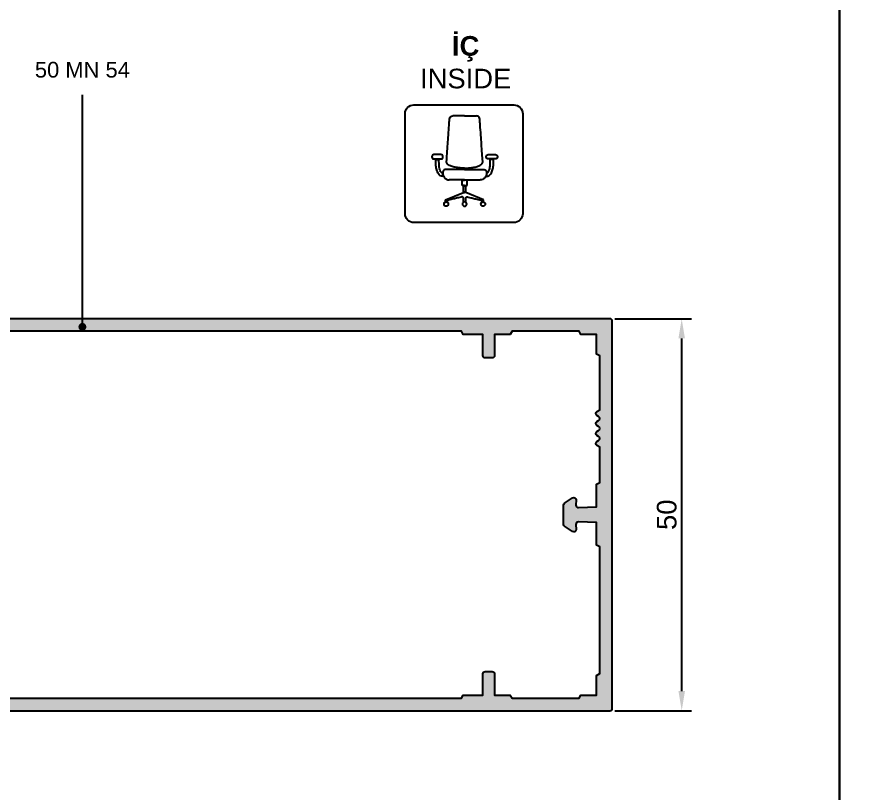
# Model space of a CAD drawing. Header units: millimetres. Extents: x 12 to 3612, y 18 to 315.
# Drawn here: x 2037.5 to 2145.1, y 130.9 to 229.9 of the extents above; entities that cross this region are included whole.
import ezdxf

# ---------------------------------------------------------------- set-up
doc = ezdxf.new("R2010")
doc.units = ezdxf.units.MM
doc.layers.add('antet_k', color=7, linetype='Continuous')
doc.layers.add('yazı_numara_k', color=11, linetype='Continuous')
doc.styles.get("Standard").update_dxf_attribs({"font": 'arial.ttf'})
doc.dimstyles.new('ISO-25', dxfattribs={"dimtxt": 2.5, "dimasz": 2.5, "dimexe": 1.25, "dimexo": 0.625, "dimtad": 1, "dimtxsty": 'Standard', "dimcen": 2.5, "dimadec": 0, "dimazin": 0, "dimtfac": 1, "dimtmove": 0, "dimatfit": 3, "dimfxl": 1, "dimarcsym": 0})
doc.dimstyles.new('ISO-25$0', dxfattribs={"dimtxt": 2.5, "dimasz": 2.5, "dimexe": 1.25, "dimexo": 0.625, "dimtad": 1, "dimdec": 1, "dimtxsty": 'Standard', "dimcen": 2.5, "dimadec": 0, "dimazin": 0, "dimtfac": 1, "dimtdec": 1, "dimtmove": 0, "dimatfit": 3, "dimfxl": 1, "dimarcsym": 0})

# ---------------------------------------------------------------- blocks, each defined once
blk = doc.blocks.new('MN50 ICV SİP. KAT. SYF.')
at = {"layer": 'antet_k', "color": 252}
blk.add_lwpolyline([(196.7371257485029, 36.05389221556879), (196.7371257485029, 333.0538922155688), (406.7371257485029, 333.0538922155688), (406.7371257485029, 36.05389221556879)], close=True, dxfattribs=at)
blk = doc.blocks.new('50MN54')
at = {"ltscale": 10}
h = blk.add_hatch(color=252, dxfattribs=at)
edge = h.paths.add_edge_path()
edge.add_line((241.8245336831983, -266.783352106133), (241.8245336831983, -271.1833520383334))
edge.add_arc((241.5245336831997, -271.1833520383341), 0.2999999999985903, -90.00000000013029, 1.3022827261011116e-10, ccw=False)
edge.add_line((241.524533683199, -271.4833520383327), (240.2730607480603, -271.4833520383327))
edge.add_arc((240.27306074806, -271.1833520383324), 0.3000000000003091, 225.0000000036206, 270.0000000000587, ccw=False)
edge.add_line((240.0609287137172, -271.3954840727019), (239.7366650544732, -271.0712204134979))
edge.add_arc((239.5245330201296, -271.2833524478676), 0.3000000000009484, 45.00000000352586, 134.9999644968626)
edge.add_line((239.3124011172199, -271.0712202820641), (238.936664981507, -271.4469559521312))
edge.add_arc((238.7245329821321, -271.2273719722034), 0.3053147710146324, 225.9889016331004, 314.0110983668996, ccw=False)
edge.add_line((238.5124009827573, -271.4469559521312), (238.136664943509, -271.0712203785297))
edge.add_arc((237.9245328115517, -271.2833523255322), 0.300000007246384, 44.99997502232124, 134.9999750223212)
edge.add_line((237.7124008645492, -271.0712201935748), (237.336664905511, -271.4469559521312))
edge.add_arc((237.1245327986849, -271.2348240180654), 0.2999999803283736, 225.0000233308441, 315.0000233308441, ccw=False)
edge.add_line((236.912400864619, -271.4469561248916), (236.5366648675131, -271.0712203785297))
edge.add_arc((236.3245327735654, -271.2833522875226), 0.2999999534926885, 44.99997502231676, 134.9999750223168)
edge.add_line((236.1124008645725, -271.0712201935748), (235.7366648295151, -271.4469559521312))
edge.add_arc((235.5245327606403, -271.2348240560168), 0.2999999266569962, 225.0000233308483, 315.0000233308483, ccw=False)
edge.add_line((235.3124008645259, -271.4469561248916), (234.9366652571784, -271.0712203785297))
edge.add_arc((234.7245329684097, -271.2833524823436), 0.3000002290112471, 44.9999750223397, 134.9999750223397)
edge.add_line((234.5124008645957, -271.0712201935748), (234.1366647535192, -271.4469559521312))
edge.add_arc((233.924532722654, -271.2348240940264), 0.2999998729033007, 225.0000233308525, 315.0000233308525, ccw=False)
edge.add_line((233.7124008645492, -271.4469561248916), (233.3366651810661, -271.0712203785297))
edge.add_arc((233.1245329303651, -271.2833524442758), 0.3000001751752335, 44.99997502233522, 134.9999750223352)
edge.add_line((232.912400864619, -271.0712201935748), (232.5366646775233, -271.4469559521312))
edge.add_arc((232.3245326846677, -271.234824132036), 0.2999998191496053, 225.0000233308567, 315.00002333085666, ccw=False)
edge.add_line((232.1124008645725, -271.4469561248916), (231.736665105303, -271.0712203785297))
edge.add_arc((231.524532892437, -271.2833524064408), 0.3000001216684922, 44.99997502233076, 134.9999750223307)
edge.add_line((231.3124008645259, -271.0712201935748), (229.9881370022463, -272.3954842458188))
edge.add_arc((229.7760049526758, -272.18335222668), 0.2999999999981142, 269.999998521922, 315.00000410971444, ccw=False)
edge.add_line((229.7760049449366, -272.4833522266781), (228.824533647808, -272.483352202129))
edge.add_arc((228.8245336371797, -272.2833522173441), 0.1999999847848816, 180.0000030333355, 270.00000304479966, ccw=False)
edge.add_line((228.6245336523948, -272.2833522279325), (228.624533875834, -272.0833525629596))
edge.add_arc((228.3245338758348, -272.0833522277991), 0.299999999999366, 359.9999359890544, 449.9999999235895)
edge.add_line((228.3245338762349, -271.7833522277997), (227.9245328928369, -271.7833522272658))
edge.add_arc((227.9245328924355, -272.0833522272658), 0.2999999999999545, 89.99999992335457, 180.0000000000435)
edge.add_line((227.6245328924356, -272.083352227266), (227.6245328924356, -272.8419293466413))
edge.add_arc((227.9245328924353, -272.8419293466403), 0.2999999999997233, 180.0000000002114, 224.9999499668589)
edge.add_line((227.7124006728368, -273.0540611957531), (228.0538228630335, -273.3954839822436))
edge.add_arc((228.2659550826326, -273.1833521331315), 0.2999999999995902, 224.9999499666711, 270.0000000001464)
edge.add_line((228.2659550826334, -273.4833521331311), (231.705998196217, -273.4833521331311))
edge.add_line((231.705998196217, -273.4833521331311), (232.0245337997999, -272.9833522841291))
edge.add_line((232.0245337997999, -272.9833522841291), (232.3430684721766, -273.4833521331311))
edge.add_line((232.3430684721766, -273.4833521331311), (233.2245328924359, -273.4833521331293))
edge.add_line((233.2245328924359, -273.4833521331293), (233.2245328924359, -275.1833522281304))
edge.add_line((233.2245328924359, -275.1833522281304), (233.5245328924352, -275.4833522281297))
edge.add_line((233.5245328924352, -275.4833522281297), (233.2245328924359, -275.7833522281308))
edge.add_line((233.2245328924359, -275.7833522281308), (233.2245328923996, -277.4833523231282))
edge.add_line((233.2245328923996, -277.4833523231282), (232.9059972888167, -277.983352172334))
edge.add_line((232.9059972888167, -277.983352172334), (232.58746261644, -277.4833523231282))
edge.add_line((232.58746261644, -277.4833523231282), (231.4245331560337, -277.4833523231282))
edge.add_line((231.4245331560337, -277.4833523231282), (231.1059975524508, -277.983352172334))
edge.add_line((231.1059975524508, -277.983352172334), (230.7874628801924, -277.4833523231282))
edge.add_line((230.7874628801924, -277.4833523231282), (228.2659550828371, -277.4833523231282))
edge.add_arc((228.2659550828385, -277.7833523231287), 0.3000000000004996, 90.00000000027286, 135.0000500342396)
edge.add_line((228.0538228632354, -277.5712204740194), (227.712400672835, -277.91264326072))
edge.add_arc((227.924532892437, -278.1247751098317), 0.3000000000014366, 135.000050033768, 179.999999999653)
edge.add_line((227.6245328924356, -278.1247751098299), (227.6245328924356, -278.8833522291989))
edge.add_arc((227.9245328924355, -278.8833522291991), 0.2999999999999546, 179.9999999999566, 270.0000000759507)
edge.add_line((227.9245328928332, -279.183352229199), (228.3245338762313, -279.1833522286706))
edge.add_arc((228.324533875835, -278.8833522286715), 0.2999999999991386, 270.0000000756722, 360.0000640109889)
edge.add_line((228.624533875834, -278.8833518935107), (228.6245337641153, -278.7833525869137))
edge.add_arc((228.9245337641163, -278.7833522517559), 0.300000000001185, 90.00000147817508, 180.0000640104245, ccw=False)
edge.add_line((228.9245337563766, -278.4833522517547), (229.7760049449366, -278.4833522297859))
edge.add_arc((229.7760049526747, -278.7833522297844), 0.2999999999985687, 44.99999589007598, 90.00000147786841, ccw=False)
edge.add_line((229.9881370022463, -278.5712202106461), (231.3124008645259, -279.8954842628882))
edge.add_arc((231.524532892437, -279.6833520500222), 0.3000001216684922, 225.0000249776693, 315.0000249776692)
edge.add_line((231.736665105303, -279.8954840779334), (232.1124008645725, -279.5197483315787))
edge.add_arc((232.3245326846713, -279.7318803244361), 0.2999998191534639, 44.99997667086291, 134.999976669389, ccw=False)
edge.add_line((232.5366646775233, -279.5197485043318), (232.912400864619, -279.8954842628882))
edge.add_arc((233.1245329303651, -279.6833520121872), 0.3000001751752335, 225.0000249776648, 315.0000249776648)
edge.add_line((233.3366651810661, -279.8954840779334), (233.7124008645492, -279.5197483315787))
edge.add_arc((233.9245327226577, -279.7318803624457), 0.2999998729071593, 44.999976670867, 134.9999766693932, ccw=False)
edge.add_line((234.1366647535192, -279.5197485043318), (234.5124008645957, -279.8954842628882))
edge.add_arc((234.7245329684097, -279.6833519741194), 0.300000229011247, 225.0000249776603, 315.0000249776603)
edge.add_line((234.9366652571784, -279.8954840779334), (235.3124008645259, -279.5197483315787))
edge.add_arc((235.524532760644, -279.7318804004481), 0.2999999266557099, 44.99997666988861, 134.9999766703799, ccw=False)
edge.add_line((235.7366648295151, -279.5197485043318), (236.1124008645725, -279.8954842628882))
edge.add_arc((236.3245327735654, -279.6833521689405), 0.2999999534926884, 225.0000249776832, 315.0000249776833)
edge.add_line((236.5366648675131, -279.8954840779334), (236.912400864619, -279.5197483315787))
edge.add_arc((237.1245327986885, -279.7318804383995), 0.2999999803270873, 44.99997666989282, 134.9999766703841, ccw=False)
edge.add_line((237.336664905511, -279.5197485043318), (237.7124008645492, -279.8954842628882))
edge.add_arc((237.9245328115517, -279.6833521309309), 0.300000007246384, 225.0000249776788, 315.0000249776788)
edge.add_line((238.136664943509, -279.8954840779334), (238.5124009827573, -279.5197485043318))
edge.add_arc((238.7245329821321, -279.7393324842596), 0.3053147710146324, 45.9889016331004, 134.0110983668996, ccw=False)
edge.add_line((238.936664981507, -279.5197485043318), (239.3124011172208, -279.8954841743989))
edge.add_arc((239.5245330201301, -279.6833520085965), 0.2999999999998484, 225.0000355030501, 314.9999999958245)
edge.add_line((239.7366650544704, -279.8954840429678), (240.0609287137172, -279.5712203837666))
edge.add_arc((240.2730607480583, -279.7833524181383), 0.3000000000006973, 89.99999999997192, 134.9999999958574, ccw=False)
edge.add_line((240.2730607480585, -279.4833524181377), (241.524533683199, -279.4833524181377))
edge.add_arc((241.5245336831988, -279.7833524181372), 0.2999999999994998, -3.0399860406760126e-10, 89.99999999995657, ccw=False)
edge.add_line((241.8245336831983, -279.7833524181387), (241.8245336831983, -284.1833523503374))
edge.add_line((241.8245336831983, -284.1833523503374), (242.1245336393563, -284.4833518407322))
edge.add_line((242.1245336393563, -284.4833518407322), (241.8245336831983, -284.7833522625369))
edge.add_line((241.8245336831983, -284.7833522625369), (241.8245336831983, -289.8833524025358))
edge.add_arc((241.5245336831997, -289.8833524025365), 0.2999999999985903, -90.00000000013029, 1.3022827261011116e-10, ccw=False)
edge.add_line((241.524533683199, -290.1833524025351), (239.4245338459946, -290.1833524025351))
edge.add_arc((239.424533845993, -289.8833524025356), 0.2999999999994999, 180.0000000000434, 270.00000000030394, ccw=False)
edge.add_line((239.1245338459935, -289.8833524025358), (239.1245338459935, -288.9833522281315))
edge.add_arc((238.824533845994, -288.9833522281299), 0.2999999999994998, 359.9999999996961, 449.9999999999566)
edge.add_line((238.8245338459942, -288.6833522281304), (238.6245336523948, -288.6833522281304))
edge.add_arc((238.6245336523948, -289.6833522281304), 1, 90.00000000000001, 180)
edge.add_line((237.6245336523948, -289.6833522281304), (237.6252909645932, -292.4877260794055))
edge.add_arc((237.925290953662, -292.4876450653659), 0.3000000000075894, 180.0154725420201, 185.000002871301)
edge.add_line((237.6264325455372, -292.5137918031678), (237.6872990434726, -293.2094986565426))
edge.add_arc((237.9861574515866, -293.1833519187171), 0.2999999999988794, 185.0000028759848, 270.0000000007076)
edge.add_line((237.9861574515903, -293.4833519187159), (238.5245334244078, -293.4833519187159))
edge.add_arc((238.5245334244084, -293.1833519187173), 0.2999999999985903, 269.9999999998698, 360.0000000001303)
edge.add_line((238.824533424407, -293.1833519187167), (238.824533424407, -292.1833523087316))
edge.add_arc((239.1245334244074, -292.1833523087309), 0.3000000000004093, 89.99999999986977, 180.0000000001303, ccw=False)
edge.add_line((239.1245334244081, -291.8833523087305), (240.8245337522326, -291.8833523087305))
edge.add_line((240.8245337522326, -291.8833523087305), (241.8245336831983, -292.8833524725342))
edge.add_line((241.8245336831983, -292.8833524725342), (241.8245336831983, -295.1833522907327))
edge.add_line((241.8245336831983, -295.1833522907327), (242.1245336393563, -295.4833517811276))
edge.add_line((242.1245336393563, -295.4833517811276), (241.8245336831983, -295.7833531341312))
edge.add_line((241.8245336831983, -295.7833531341312), (241.8245336831983, -298.7833531163305))
edge.add_arc((241.5245336831997, -298.7833531163312), 0.2999999999985903, -90.00000000013029, 1.3022827261011116e-10, ccw=False)
edge.add_line((241.524533683199, -299.0833531163298), (239.1245334244081, -299.0833531163298))
edge.add_arc((239.1245334244065, -298.7833531163303), 0.2999999999994999, 180.0000000000434, 270.00000000030394, ccw=False)
edge.add_line((238.824533424407, -298.7833531163305), (238.824533424407, -297.783351918637))
edge.add_arc((238.5245334244075, -297.7833519186354), 0.2999999999994998, 359.9999999996961, 449.9999999999566)
edge.add_line((238.5245334244078, -297.4833519186359), (237.9862502058472, -297.4833519186359))
edge.add_arc((237.9862502058352, -297.7833519186713), 0.3000000000354045, 89.99999999769878, 175.0525909592196)
edge.add_line((237.6873679225769, -297.7574795245891), (237.6256513168969, -298.4704402192338))
edge.add_arc((237.924533600127, -298.4963126132622), 0.3000000000026834, 175.0525909689716, 180.0000000000535)
edge.add_line((237.6245336001243, -298.4963126132625), (237.6245336001243, -300.1833526007358))
edge.add_arc((237.9245336001238, -300.1833526007356), 0.2999999999994999, 180.0000000000435, 270.0000000003039)
edge.add_line((237.9245336001254, -300.4833526007351), (342.3245331158373, -300.4833526007351))
edge.add_arc((342.324533115838, -300.1833526007365), 0.2999999999985903, 269.9999999998698, 360.0000000001303)
edge.add_line((342.6245331158366, -300.1833526007358), (342.6245331158366, -250.7833518557363))
edge.add_arc((342.3245331158371, -250.7833518557347), 0.2999999999994998, 359.9999999996961, 449.9999999999566)
edge.add_line((342.3245331158373, -250.4833518557352), (237.9245336001254, -250.4833518557352))
edge.add_arc((237.924533600125, -250.7833518557359), 0.3000000000006367, 89.99999999991316, 180.0000000000869)
edge.add_line((237.6245336001243, -250.7833518557363), (237.6245336001243, -252.478985544376))
edge.add_arc((237.9245336001228, -252.4789855443699), 0.2999999999984748, 180.0000000011635, 184.9999907074854)
edge.add_line((237.6256751864562, -252.5051322187237), (237.6872991440555, -253.2094985930889))
edge.add_arc((237.9861575577609, -253.1833519186974), 0.3000000000403982, 184.9999907140245, 270.0000000000414)
edge.add_line((237.9861575577611, -253.4833519187378), (238.5245334244169, -253.4833519187196))
edge.add_arc((238.5245334244073, -253.1833519187198), 0.2999999999997272, 270.0000000018238, 359.9999999999133)
edge.add_line((238.824533424407, -253.1833519187203), (238.824533424407, -252.1833513401343))
edge.add_arc((239.1245334244074, -252.1833513401336), 0.3000000000004093, 89.99999999986977, 180.0000000001303, ccw=False)
edge.add_line((239.1245334244081, -251.8833513401332), (241.524533683199, -251.8833513401332))
edge.add_arc((241.5245336831988, -252.1833513401327), 0.2999999999994998, -3.0399860406760126e-10, 89.99999999995657, ccw=False)
edge.add_line((241.8245336831983, -252.1833513401343), (241.8245336831983, -255.1833513221281))
edge.add_line((241.8245336831983, -255.1833513221281), (242.1245336393563, -255.4833526751318))
edge.add_line((242.1245336393563, -255.4833526751318), (241.8245336831983, -255.7833521655339))
edge.add_line((241.8245336831983, -255.7833521655339), (241.8245336831983, -258.0833519837324))
edge.add_line((241.8245336831983, -258.0833519837324), (240.8245337522326, -259.0833521477325))
edge.add_line((240.8245337522326, -259.0833521477325), (239.1245334244081, -259.0833521477325))
edge.add_arc((239.1245334244065, -258.783352147733), 0.2999999999994999, 180.0000000000434, 270.00000000030394, ccw=False)
edge.add_line((238.824533424407, -258.7833521477332), (238.824533424407, -257.783351918717))
edge.add_arc((238.5245334244075, -257.7833519187154), 0.2999999999994998, 359.9999999996961, 449.9999999999566)
edge.add_line((238.5245334244078, -257.4833519187159), (237.986157505838, -257.4833519187159))
edge.add_arc((237.9861575058387, -257.7833519187174), 0.3000000000014043, 90.00000000012508, 174.9999971200861)
edge.add_line((237.687299097724, -257.7572051808711), (237.6264325455409, -258.4529126530751))
edge.add_arc((237.9252909536615, -258.4790593909186), 0.3000000000071296, 174.9999971207255, 179.9845274587294)
edge.add_line((237.6252909645932, -258.4789783768829), (237.6245336523948, -261.2833522283327))
edge.add_arc((238.6245336523948, -261.2833522283327), 1, 180, 270)
edge.add_line((238.6245336523948, -262.2833522283327), (238.8245338459942, -262.2833522283327))
edge.add_arc((238.8245338459949, -261.9833522283341), 0.2999999999985903, 269.9999999998698, 360.0000000001303)
edge.add_line((239.1245338459935, -261.9833522283334), (239.1245338459935, -261.0833520539363))
edge.add_arc((239.4245338459939, -261.0833520539356), 0.3000000000004093, 89.99999999986977, 180.0000000001303, ccw=False)
edge.add_line((239.4245338459946, -260.7833520539352), (241.524533683199, -260.7833520539352))
edge.add_arc((241.5245336831988, -261.0833520539347), 0.2999999999994998, -3.0399860406760126e-10, 89.99999999995657, ccw=False)
edge.add_line((241.8245336831983, -261.0833520539363), (241.8245336831983, -266.1833521939334))
edge.add_line((241.8245336831983, -266.1833521939334), (242.1245336393563, -266.4833526157381))
edge.add_line((242.1245336393563, -266.4833526157381), (241.8245336831983, -266.783352106133))
edge = h.paths.add_edge_path(flags=16)
edge.add_line((239.4616031064356, -273.4833521333294), (239.1430679684358, -272.983352284331))
edge.add_line((239.1430679684358, -272.983352284331), (238.8245328304361, -273.4833521333294))
edge.add_line((238.8245328304361, -273.4833521333294), (237.6616029044376, -273.4833521333294))
edge.add_line((237.6616029044376, -273.4833521333294), (237.3430677666361, -272.983352284331))
edge.add_line((237.3430677666361, -272.983352284331), (237.0245326286363, -273.4833521333294))
edge.add_line((237.0245326286363, -273.4833521333294), (235.8616031682373, -273.4833521333294))
edge.add_line((235.8616031682373, -273.4833521333294), (235.5430675646362, -272.983352284331))
edge.add_line((235.5430675646362, -272.983352284331), (235.2245328924359, -273.4833521333294))
edge.add_line((235.2245328924359, -273.4833521333294), (235.2245328924359, -277.4833523233301))
edge.add_line((235.2245328924359, -277.4833523233301), (236.205997288836, -277.4833518625919))
edge.add_line((236.205997288836, -277.4833518625919), (236.5245328924352, -277.9833517117922))
edge.add_line((236.5245328924352, -277.9833517117922), (236.8430675646355, -277.4833518625919))
edge.add_line((236.8430675646355, -277.4833518625919), (238.0059974906358, -277.4833518625919))
edge.add_line((238.0059974906358, -277.4833518625919), (238.3245326286356, -277.9833517117922))
edge.add_line((238.3245326286356, -277.9833517117922), (238.6430677664353, -277.4833518625919))
edge.add_line((238.6430677664353, -277.4833518625919), (239.8059976926356, -277.4833518625919))
edge.add_line((239.8059976926356, -277.4833518625919), (240.1245328304353, -277.9833517117922))
edge.add_line((240.1245328304353, -277.9833517117922), (240.4430677160885, -277.4833522586969))
edge.add_line((240.4430677160885, -277.4833522586969), (241.3245336427985, -277.4833522287299))
edge.add_arc((241.3245336692987, -276.9833522148303), 0.5000000138995808, 269.9999969633038, 359.9999969633559)
edge.add_line((241.8245336831983, -276.9833522413301), (241.8245336831983, -273.9833522153294))
edge.add_arc((241.3245336692994, -273.9833522418303), 0.5000000138988987, 3.0367743976e-06, 90.00000303677439)
edge.add_line((241.3245336427985, -273.4833522279314), (239.4616031064356, -273.4833521333294))
edge = h.paths.add_edge_path(flags=16)
edge.add_line((243.6245336523948, -252.4833521835317), (243.6245336523948, -298.4833522729314))
edge.add_line((243.6245336523948, -298.4833522729314), (246.124533596399, -298.4833522729314))
edge.add_line((246.124533596399, -298.4833522729314), (246.3554736552264, -298.8833515933293))
edge.add_line((246.3554736552264, -298.8833515933293), (323.3935936679568, -298.8833515933293))
edge.add_line((323.3935936679568, -298.8833515933293), (323.624531864139, -298.4833522729314))
edge.add_line((323.624531864139, -298.4833522729314), (326.1245369305338, -298.4833522729314))
edge.add_line((326.1245369305338, -298.4833522729314), (326.1245369305338, -295.7833517811287))
edge.add_arc((326.4245369305343, -295.783351781128), 0.3000000000004093, 89.99999999986977, 180.0000000001303, ccw=False)
edge.add_line((326.4245369305349, -295.4833517811276), (327.3245325197909, -295.4833517811276))
edge.add_arc((327.3245325197906, -295.7833517811271), 0.2999999999994998, -3.0399860406760126e-10, 89.99999999995657, ccw=False)
edge.add_line((327.6245325197901, -295.7833517811287), (327.6245325197901, -298.4833522729314))
edge.add_line((327.6245325197901, -298.4833522729314), (329.6245365730224, -298.4833522729314))
edge.add_line((329.6245365730224, -298.4833522729314), (329.8554747692046, -298.8833515933293))
edge.add_line((329.8554747692046, -298.8833515933293), (338.3935942640032, -298.8833515933293))
edge.add_line((338.3935942640032, -298.8833515933293), (338.6245324601855, -298.4833522729314))
edge.add_line((338.6245324601855, -298.4833522729314), (340.6245365134178, -298.4833522729314))
edge.add_line((340.6245365134178, -298.4833522729314), (340.6245365134178, -295.9833527943338))
edge.add_line((340.6245365134178, -295.9833527943338), (341.0245358338084, -295.7524127355355))
edge.add_line((341.0245358338084, -295.7524127355355), (341.0245358338084, -279.5990697137313))
edge.add_line((341.0245358338084, -279.5990697137313), (340.6245365134178, -279.3681294221315))
edge.add_line((340.6245365134178, -279.3681294221315), (340.6245365134178, -276.4833518557352))
edge.add_line((340.6245365134178, -276.4833518557352), (338.308031940554, -276.4024577980872))
edge.add_arc((338.2975620998888, -276.7022750464838), 0.299999999999455, 88.00000159484465, 181.9999447617973)
edge.add_line((337.9977448416898, -276.7127446064442), (338.0207967194506, -277.372882263855))
edge.add_arc((337.7209794612512, -277.3833518238158), 0.2999999999999532, -124.0000418746692, 1.9999447618748718, ccw=False)
edge.add_line((337.5532214084392, -277.6320629729762), (336.5567744194118, -276.9599499327151))
edge.add_arc((336.7245324722225, -276.7112387835541), 0.2999999999996428, 180.0000000001703, 235.99995812559348, ccw=False)
edge.add_line((336.4245324722228, -276.711238783555), (336.4245324722228, -274.2554649279173))
edge.add_arc((336.7245324722234, -274.2554649279177), 0.300000000000498, 124.0000418744934, 179.9999999999166, ccw=False)
edge.add_line((336.5567744194118, -274.0067537787563), (337.553221408441, -273.3346407384943))
edge.add_arc((337.7209794612522, -273.5833518876541), 0.2999999999990129, -1.9999447619874218, 124.00004187459251, ccw=False)
edge.add_line((338.0207967194506, -273.5938214476155), (337.9977448416898, -274.2539591050263))
edge.add_arc((338.2975620998896, -274.2644286649876), 0.3000000000003343, 178.0000552380348, 271.9999984049874)
edge.add_line((338.308031940554, -274.5642459133851), (340.6245365134178, -274.4833518557352))
edge.add_line((340.6245365134178, -274.4833518557352), (340.6245365134178, -271.5985750343316))
edge.add_line((340.6245365134178, -271.5985750343316), (341.0245358338084, -271.367634742528))
edge.add_line((341.0245358338084, -271.367634742528), (341.0245358338084, -266.848563928088))
edge.add_line((341.0245358338084, -266.848563928088), (340.6745358338062, -266.6464913338714))
edge.add_arc((340.8245358338058, -266.3866837127362), 0.2999999999997246, 119.99999999995009, 240.0000000000499, ccw=False)
edge.add_line((340.6745358338062, -266.1268760916009), (340.8745358338087, -266.0114060377618))
edge.add_arc((340.7245358338091, -265.7515984166266), 0.2999999999997246, 299.9999999999501, 420.0000000000499)
edge.add_line((340.8745358338087, -265.4917907954914), (340.6745358338062, -265.3763207416523))
edge.add_arc((340.8245358338058, -265.1165131205171), 0.2999999999997246, 119.99999999995009, 240.0000000000499, ccw=False)
edge.add_line((340.6745358338062, -264.8567054993819), (340.8745358338087, -264.7412354455428))
edge.add_arc((340.7245358338091, -264.4814278244075), 0.2999999999997246, 299.9999999999501, 420.0000000000499)
edge.add_line((340.8745358338087, -264.2216202032723), (340.674535833808, -264.1061501494323))
edge.add_arc((340.8245358338062, -263.846342528297), 0.2999999999990378, 120.0000000000972, 240.00000000030388, ccw=False)
edge.add_line((340.6745358338062, -263.5865349071628), (340.8745358338087, -263.4710648533237))
edge.add_arc((340.7245358338091, -263.2112572321885), 0.2999999999997246, 299.9999999999501, 420.0000000000499)
edge.add_line((340.8745358338087, -262.9514496110532), (340.6745358338062, -262.8359795572142))
edge.add_arc((340.8245358338402, -262.5761719360326), 0.3000000000570462, 119.99999999840091, 239.9999999987911, ccw=False)
edge.add_line((340.6745358338189, -262.3163643148437), (341.0245358338084, -262.1142917207253))
edge.add_line((341.0245358338084, -262.1142917207253), (341.0245358338084, -255.2142917207311))
edge.add_line((341.0245358338084, -255.2142917207311), (340.6245365134178, -254.9833516619328))
edge.add_line((340.6245365134178, -254.9833516619328), (340.6245365134178, -252.4833521835317))
edge.add_line((340.6245365134178, -252.4833521835317), (338.6245324601855, -252.4833521835317))
edge.add_line((338.6245324601855, -252.4833521835317), (338.3935942640032, -252.0833528629373))
edge.add_line((338.3935942640032, -252.0833528629373), (329.8554747692046, -252.0833528629373))
edge.add_line((329.8554747692046, -252.0833528629373), (329.6245365730224, -252.4833521835317))
edge.add_line((329.6245365730224, -252.4833521835317), (327.6245325197901, -252.4833521835317))
edge.add_line((327.6245325197901, -252.4833521835317), (327.6245325197901, -255.1833526751325))
edge.add_arc((327.3245325197915, -255.1833526751332), 0.2999999999985903, -90.00000000013029, 1.3022827261011116e-10, ccw=False)
edge.add_line((327.3245325197909, -255.4833526751318), (326.4245369305349, -255.4833526751318))
edge.add_arc((326.4245369305333, -255.1833526751323), 0.2999999999994999, 180.0000000000434, 270.00000000030394, ccw=False)
edge.add_line((326.1245369305338, -255.1833526751325), (326.1245369305338, -252.4833521835317))
edge.add_line((326.1245369305338, -252.4833521835317), (323.624531864139, -252.4833521835317))
edge.add_line((323.624531864139, -252.4833521835317), (323.3935936679568, -252.0833528629373))
edge.add_line((323.3935936679568, -252.0833528629373), (246.3554736552264, -252.0833528629373))
edge.add_line((246.3554736552264, -252.0833528629373), (246.124533596399, -252.4833521835317))
edge.add_line((246.124533596399, -252.4833521835317), (243.6245336523948, -252.4833521835317))
at = {"color": 252, "ltscale": 10}
for points in [[(237.9245336001254, -300.4833526007351), (342.3245331158373, -300.4833526007351, 0.414213562374427), (342.6245331158366, -300.1833526007358), (342.6245331158366, -250.7833518557363, 0.414213562374427), (342.3245331158373, -250.4833518557352), (237.9245336001254, -250.4833518557352, 0.4142135623739829)], [(246.3554736552264, -298.8833515933293), (323.3935936679568, -298.8833515933293), (323.624531864139, -298.4833522729314), (326.1245369305338, -298.4833522729314), (326.1245369305338, -295.7833517811287, -0.4142135623744269), (326.4245369305349, -295.4833517811276), (327.3245325197909, -295.4833517811276, -0.414213562374427), (327.6245325197901, -295.7833517811287), (327.6245325197901, -298.4833522729314), (329.6245365730224, -298.4833522729314), (329.8554747692046, -298.8833515933293), (338.3935942640032, -298.8833515933293), (338.6245324601855, -298.4833522729314), (340.6245365134178, -298.4833522729314), (340.6245365134178, -295.9833527943338), (341.0245358338084, -295.7524127355355), (341.0245358338084, -279.5990697137313), (340.6245365134178, -279.3681294221315), (340.6245365134178, -276.4833518557352), (338.308031940554, -276.4024577980872, 0.43481208009629), (337.9977448416898, -276.7127446064442), (338.0207967194506, -277.372882263855, -0.612800707934354), (337.5532214084392, -277.6320629729762), (336.5567744194118, -276.9599499327151, -0.249327808772669), (336.4245324722228, -276.711238783555), (336.4245324722228, -274.2554649279173, -0.249327808772669), (336.5567744194118, -274.0067537787563), (337.553221408441, -273.3346407384943, -0.6128007079345685), (338.0207967194506, -273.5938214476155), (337.9977448416898, -274.2539591050263, 0.4348120800962901), (338.308031940554, -274.5642459133851), (340.6245365134178, -274.4833518557352), (340.6245365134178, -271.5985750343316), (341.0245358338084, -271.367634742528), (341.0245358338084, -266.848563928088), (340.6745358338062, -266.6464913338714, -0.5773502691902058), (340.6745358338062, -266.1268760916009), (340.8745358338087, -266.0114060377618, 0.5773502691902058), (340.8745358338087, -265.4917907954914), (340.6745358338062, -265.3763207416523, -0.5773502691902058), (340.6745358338062, -264.8567054993819), (340.8745358338087, -264.7412354455428, 0.5773502691902058), (340.8745358338087, -264.2216202032723), (340.674535833808, -264.1061501494323, -0.5773502691908284), (340.6745358338062, -263.5865349071628), (340.8745358338087, -263.4710648533237, 0.5773502691902058), (340.8745358338087, -262.9514496110532), (340.6745358338062, -262.8359795572142, -0.5773502691918957), (340.6745358338189, -262.3163643148437), (341.0245358338084, -262.1142917207253), (341.0245358338084, -255.2142917207311), (340.6245365134178, -254.9833516619328), (340.6245365134178, -252.4833521835317), (338.6245324601855, -252.4833521835317), (338.3935942640032, -252.0833528629373), (329.8554747692046, -252.0833528629373), (329.6245365730224, -252.4833521835317), (327.6245325197901, -252.4833521835317), (327.6245325197901, -255.1833526751325, -0.414213562374427), (327.3245325197909, -255.4833526751318), (326.4245369305349, -255.4833526751318, -0.4142135623744268), (326.1245369305338, -255.1833526751325), (326.1245369305338, -252.4833521835317), (323.624531864139, -252.4833521835317), (323.3935936679568, -252.0833528629373), (246.3554736552264, -252.0833528629373)]]:
    blk.add_lwpolyline(points, format="xyb", dxfattribs=at)
blk = doc.blocks.new('cerceve')
at = {"color": 0}
blk.add_lwpolyline([(179668.6280856188, 32143.72408892743), (179685.6287090563, 32143.72408892743, -0.414213562373095), (179687.1287090558, 32142.22408892801), (179687.1287090558, 32125.22211878448, -0.414213562373095), (179685.6287090563, 32123.72211878508), (179668.6280856188, 32123.72211878508, -0.414213562373095), (179667.1280856194, 32125.22211878448), (179667.1280856194, 32142.22408892801, -0.414213562373095)], format="xyb", close=True, dxfattribs=at)
blk = doc.blocks.new('koltuk 1')
at = {"color": 7}
for p, q in [((111.7001974381346, 230.8754577867403), (101.9301882018917, 230.8754551067686)), ((111.7001974381346, 230.8754577867403), (121.4702066743776, 230.8754551067686)), ((88.0531828466701, 195.3751298741117), (90.78808116197979, 195.3751298741117)), ((135.347212029601, 195.3751298741117), (132.6123137142877, 195.3751298741117)), ((111.7001974381346, 187.0697520227077), (96.61731809950652, 187.0697520227077)), ((111.7001974381346, 187.0697520227077), (126.7830767767737, 187.0697520227077)), ((111.7001974381346, 178.6724958776249), (99.03408840425982, 178.6724958776249)), ((109.6966038972387, 178.3526547773872), (111.7001974381346, 178.3526547773872)), ((109.6966038972387, 173.9871507666321), (109.6966038972387, 178.3526547773872)), ((111.7001974381346, 173.9871507666321), (109.6966038972387, 173.9871507666321)), ((110.8025315799659, 168.4284089929388), (110.8025315799659, 173.6961171659132)), ((110.8025315799659, 173.6961171659132), (111.7001974381346, 173.6961171659132)), ((111.7001974381346, 178.6724958776249), (124.3663064720167, 178.6724958776249)), ((113.7037909790324, 178.3526547773872), (111.7001974381346, 178.3526547773872)), ((111.7001974381346, 173.9871507666321), (113.7037909790324, 173.9871507666321)), ((112.5978632963106, 173.6961171659132), (111.7001974381346, 173.6961171659132)), ((112.5978632963106, 168.4284089929388), (112.5978632963106, 173.6961171659132)), ((113.7037909790324, 173.9871507666321), (113.7037909790324, 178.3526547773872)), ((96.1722361543907, 162.2473741447648), (110.7434596320236, 168.1828474967515)), ((110.7434596320236, 168.1828474967515), (111.7001974381346, 168.1828474967515)), ((111.7001974381346, 168.4284089929388), (110.8025315799659, 168.4284089929388)), ((111.7001974381346, 168.4284089929388), (112.5978632963106, 168.4284089929388)), ((112.656935244253, 168.1828474967515), (111.7001974381346, 168.1828474967515)), ((127.2281587218858, 162.2473741447648), (112.656935244253, 168.1828474967515)), ((96.1722361543907, 160.791061726879), (96.1722361543907, 162.2473741447648)), ((97.52525164351755, 161.7246498586537), (97.52525164351755, 160.5908760884122)), ((110.6668514529083, 160.4797869580616), (110.6668514529083, 163.7595567948702)), ((112.7335434233664, 160.4797869580616), (112.7335434233664, 163.7595567948702)), ((125.875143232759, 161.7246498586537), (125.875143232759, 160.5908760884122)), ((127.2281587218858, 160.791061726879), (127.2281587218858, 162.2473741447648))]:
    blk.add_line(p, q, dxfattribs=at)
for points in [[(84.96340187959504, 197.6055992688271), (84.96340187959504, 197.3057879954322, 0.4142135623730953), (86.5687926472201, 195.7003972278071), (92.36186313414873, 195.7003972278071, 0.4142135623730953), (93.96725390176834, 197.3057879954322), (93.96725390176834, 197.6055992688271, 0.4142135623730953), (92.36186313414873, 199.2109900364521), (86.5687926472201, 199.2109900364521, 0.4142135623730953)], [(138.4369929966815, 197.6055992688271), (138.4369929966815, 197.3057879954322, -0.4142135623730953), (136.8316022290564, 195.7003972278071), (131.0385317421315, 195.7003972278071, -0.4142135623730953), (129.4331409745027, 197.3057879954322), (129.4331409745027, 197.6055992688271, -0.4142135623730953), (131.0385317421315, 199.2109900364521), (136.8316022290564, 199.2109900364521, -0.4142135623730953)]]:
    blk.add_lwpolyline(points, format="xyb", close=True, dxfattribs=at)
for points in [[(111.7001974381346, 187.9854504121577), (111.7001974381346, 187.4383072428136), (110.1387145606277, 187.4383072428136), (110.1387145606277, 187.9854504121577)], [(111.7001974381346, 187.9854504121577), (111.7001974381346, 187.4383072428136), (113.2616803156525, 187.4383072428136), (113.2616803156525, 187.9854504121577)]]:
    blk.add_lwpolyline(points, close=True, dxfattribs=at)
for centre in [(96.61246931938695, 158.803467392976), (126.7879255568878, 158.803467392976)]:
    blk.add_circle(centre, 1.753198162658118, dxfattribs=at)
for centre, radius, start, end in [((98.37054080094276, 183.8396329086572), 4.845677823811275, 175.916364393422, 209.2453778104409), ((125.0298540753247, 183.8396329086572), 4.845677823811275, 330.7546221895802, 4.083635606576491), ((96.61246931938695, 159.0940353399346), 1.753198162658118, 58.62491469685888, 104.5427864618835), ((111.7001974381346, 158.7787409054181), 1.785586491745889, 90, 270), ((111.7001974381346, 159.0235880724904), 1.785586491745889, 90, 125.3602250006383), ((111.7001974381346, 159.0235880724904), 1.785586491745889, 54.63977499919892, 90), ((111.7001974381346, 158.7787409054181), 1.785586491745889, 270, 90), ((126.7879255568878, 159.0940353399346), 1.753198162658118, 75.45721353826141, 121.375085302927)]:
    blk.add_arc(centre, radius, start, end, dxfattribs=at)
for points, knots in [([(111.7001974381346, 188.2390228721415), (110.5205445773972, 188.2263845828384), (108.5693110124193, 188.2054799124089), (105.4457622627287, 188.6615648644911), (102.4591997597709, 189.1400041407214), (99.67631152891045, 190.1063742912193), (97.93552858334806, 191.2581722949471), (96.84456184192459, 192.4316033193209), (97.01954705667595, 194.8377949398709), (97.34348533903176, 199.2697828986165), (97.8174327993056, 205.778507253006), (98.27861042748373, 213.5836390714103), (98.8166475232174, 220.6098190654848), (99.18722428318688, 225.9309979356221), (99.35974870049904, 228.9425648610413), (100.2229071256188, 230.6208562587635), (101.3521970091278, 230.7716229674152), (101.9301882018917, 230.8754551067686)], [0, 0, 0, 0, 6.60055747630962, 10.91781296342193, 17.66431543455252, 23.58011267080263, 27.17239770475923, 29.45004679177173, 32.0389456037791, 39.9798954296183, 54.97299890747927, 68.29060977941522, 83.89883545301748, 94.49410150202411, 98.09938901778528, 100.9386022146407, 104.0783493198682, 104.0783493198682, 104.0783493198682, 104.0783493198682]), ([(111.7001974381346, 188.2390228721415), (112.8798502988811, 188.2263845828384), (114.8310838638608, 188.2054799124089), (117.9546326135478, 188.6615648644911), (120.9411951165002, 189.1400041407214), (123.7240833473661, 190.1063742912193), (125.464866292923, 191.2581722949471), (126.555833034352, 192.4316033193209), (126.3808478196042, 194.8377949398709), (126.0569095372484, 199.2697828986165), (125.5829620769691, 205.778507253006), (125.1217844487874, 213.5836390714103), (124.5837473530537, 220.6098190654848), (124.2131705930879, 225.9309979356221), (124.0406461757775, 228.9425648610413), (123.1774877506614, 230.6208562587635), (122.0481978671469, 230.7716229674152), (121.4702066743776, 230.8754551067686)], [0, 0, 0, 0, 6.60055747630962, 10.91781296342193, 17.66431543455252, 23.58011267080263, 27.17239770475923, 29.45004679177173, 32.0389456037791, 39.9798954296183, 54.97299890747927, 68.29060977941522, 83.89883545301748, 94.49410150202411, 98.09938901778528, 100.9386022146407, 104.0783493198682, 104.0783493198682, 104.0783493198682, 104.0783493198682]), ([(93.5371653641796, 184.1847060305518), (93.36736893992202, 184.273510252573), (92.97781270171618, 184.4772497530903), (92.28739823194883, 185.0424360514044), (91.6741990387618, 186.2304275723145), (91.1494344685816, 187.8993007237768), (90.79303087062362, 189.9554362827475), (90.77782350260532, 192.1608691767105), (90.70957300273585, 193.9901110631254), (90.76987093697971, 195.056633258715), (90.78808116197979, 195.3751298741117)], [0, 0, 0, 0, 1.073891436249297, 2.46378043580005, 4.9223928692205, 8.403340797791486, 12.28730775542558, 16.55468610154863, 20.75347696660691, 22.54127445786458, 22.54127445786458, 22.54127445786458, 22.54127445786458]), ([(129.8632295120915, 184.1847060305518), (130.0330259363491, 184.273510252573), (130.422582174564, 184.4772497530903), (131.1129966443223, 185.0424360514044), (131.7261958375111, 186.2304275723145), (132.2509604076913, 187.8993007237768), (132.6073640056493, 189.9554362827475), (132.6225713736749, 192.1608691767105), (132.6908218735352, 193.9901110631254), (132.6305239392968, 195.056633258715), (132.6123137142877, 195.3751298741117)], [0, 0, 0, 0, 1.073891436249297, 2.46378043580005, 4.9223928692205, 8.403340797791486, 12.28730775542558, 16.55468610154863, 20.75347696660691, 22.54127445786458, 22.54127445786458, 22.54127445786458, 22.54127445786458])]:
    blk.add_open_spline(points, degree=3, knots=knots, dxfattribs=at)
for points in [[(94.14251525366853, 181.4722728718698), (92.70972045814233, 181.6267025762536), (91.01008422996165, 182.6278581627193), (89.77610176291637, 184.397342455075), (89.08926246522606, 186.0620546511782), (88.69345676825105, 187.4939399667055), (88.34421644738904, 189.3914790433773), (88.1346722548733, 190.928136455168), (88.0531828466701, 192.6976207475236), (88.0531828466701, 195.3751298741117)], [(129.2578796225989, 181.4722728718698), (130.6906744181306, 181.6267025762536), (132.3903106463185, 182.6278581627193), (133.6242931133602, 184.397342455075), (134.311132411045, 186.0620546511782), (134.7069381080255, 187.4939399667055), (135.0561784288875, 189.3914790433773), (135.2657226213978, 190.928136455168), (135.347212029601, 192.6976207475236), (135.347212029601, 195.3751298741117)], [(96.61731809950652, 187.0697520227077), (95.82149705003758, 187.0186895226398), (94.44345993544994, 186.2080794552312), (93.8235816486067, 185.0732253608694), (93.77701627249735, 183.9370301836716), (94.10297390530104, 182.2513635683135), (95.26710830816592, 180.3142439219446), (96.39399041014258, 179.4201887005438), (97.8840824458166, 178.7496472844905), (99.03408840425982, 178.6724958776249)], [(126.7830767767737, 187.0697520227077), (127.578897826239, 187.0186895226398), (128.9569349408212, 186.2080794552312), (129.5768132276644, 185.0732253608694), (129.6233786037756, 183.9370301836716), (129.2974209709755, 182.2513635683135), (128.1332865681106, 180.3142439219446), (127.006404466134, 179.4201887005438), (125.5163124304636, 178.7496472844905), (124.3663064720167, 178.6724958776249)], [(110.6668514529083, 163.7595567948702), (110.6082597167042, 164.1460494166204), (110.2804394688501, 164.5334733458913), (109.699303574942, 164.6750320892825), (108.8574015747836, 164.5111219653591), (106.6446149018193, 163.9970402130493), (103.4632684056614, 163.1998409739681), (99.62628141380992, 162.2089297702441), (97.52525164351755, 161.7246498586537)], [(112.7335434233664, 163.7595567948702), (112.7921351595724, 164.1460494166204), (113.1199554074192, 164.5334733458913), (113.7010913013328, 164.6750320892825), (114.5429933014839, 164.5111219653591), (116.7557799744609, 163.9970402130493), (119.9371264706115, 163.1998409739681), (123.7741134624666, 162.2089297702441), (125.875143232759, 161.7246498586537)]]:
    blk.add_spline(points, degree=3, dxfattribs=at)
blk = doc.blocks.new('iç_ikon')
at = {"color": 9, "xscale": 0.75, "yscale": 0.75, "zscale": 0.75}
blk.add_blockref('cerceve', (-134560.0370808506, -24767.37872094573), dxfattribs=at)
at = {"xscale": 0.156, "yscale": 0.156, "zscale": 0.156}
blk.add_blockref('koltuk 1', (180.4808625689557, -697.0065109599068), dxfattribs=at)
blk = doc.blocks.new('İ.G.1A')
at = {"color": 250}
blk.add_blockref('iç_ikon', (692.0692986159586, 4359.146813802035), dxfattribs=at)
blk.add_blockref('iç_ikon', (692.0692986159586, 4359.146813802035), dxfattribs=at)
at = {"layer": 'yazı_numara_k', "color": 9, "true_color": 0xe4c9af, "insert": (897.7967024772726, 3708.343360489427), "char_height": 2.5, "width": 15.37833155401665, "attachment_point": 3}
blk.add_mtext('{\\pxqc;\\fArial Unicode MS|b1|i0|c162|p34;{\\C7;İÇ\\fArial Unicode MS|b0|i0|c162|p34;\\PINSIDE}}', dxfattribs=at)
blk = doc.blocks.new('*D133')
at = {"color": 0, "lineweight": -2}
for p, q in [((2113.797507056033, 191.3793993861543), (2123.580479018044, 191.3793993861543)), ((2122.330479018044, 143.8793986411544), (2122.330479018044, 188.8793993861543)), ((2113.797507056033, 141.3793986411544), (2123.580479018044, 141.3793986411544))]:
    blk.add_line(p, q, dxfattribs=at)
at = {"color": 0}
for points in [[(2122.74714568471, 188.8793993861543), (2121.913812351377, 188.8793993861543), (2122.330479018044, 191.3793993861543)], [(2121.913812351377, 143.8793986411544), (2122.74714568471, 143.8793986411544), (2122.330479018044, 141.3793986411544)]]:
    blk.add_solid(points, dxfattribs=at)
at = {"layer": 'Defpoints', "color": 0}
for p in [(2113.172507056033, 191.3793993861543), (2122.330479018044, 191.3793993861543), (2113.172507056033, 141.3793986411544)]:
    blk.add_point(p, dxfattribs=at)
at = {"color": 0, "insert": (2120.429046548739, 166.3793990136543), "char_height": 2.5, "attachment_point": 5, "rotation": 90}
blk.add_mtext('50', dxfattribs=at)

msp = doc.modelspace()

# ---------------------------------------------------------------- block references
for name, p in [('MN50 ICV SİP. KAT. SYF.', (1735.735380891401, -18.17434334338799)), ('MN50 ICV SİP. KAT. SYF.', (1945.735380891401, -18.17434334338799)), ('İ.G.1A', (1204.673342679833, -3480.90068730651)), ('50MN54', (1770.847973322227, 441.8627512420246))]:
    msp.add_blockref(name, p)

# ---------------------------------------------------------------- texts
at = {"color": 0, "ltscale": 0.5, "insert": (2054.599259822174, 222.1222200602584), "char_height": 2, "width": 17.39689519680974, "attachment_point": 9}
msp.add_mtext('{\\pxqc;\\fArial|b0|i0|c162|p34;50 MN 54}', dxfattribs=at)

# ---------------------------------------------------------------- dimensions: what is measured, and where the dimension line sits
dim = msp.add_linear_dim(base=(2122.330479018044, 191.3793993861543), p1=(2113.172507056033, 141.3793986411544), p2=(2113.172507056033, 191.3793993861543), angle=90, dimstyle='ISO-25$0')
dim.commit()
dim.dimension.update_dxf_attribs({"geometry": '*D133', "text_midpoint": (2120.429046548739, 166.3793990136543)})

# ---------------------------------------------------------------- leaders
at = {"color": 0, "ltscale": 0.5}
msp.add_leader([(2045.90081222377, 190.3463799255504), (2045.90081222377, 219.9321867161539)], dimstyle='ISO-25', override={"dimscale": 2, "dimasz": 0.5, "dimclre": 140, "dimldrblk": 'Dot'}, dxfattribs=at)

doc.saveas('drawing.dxf')
